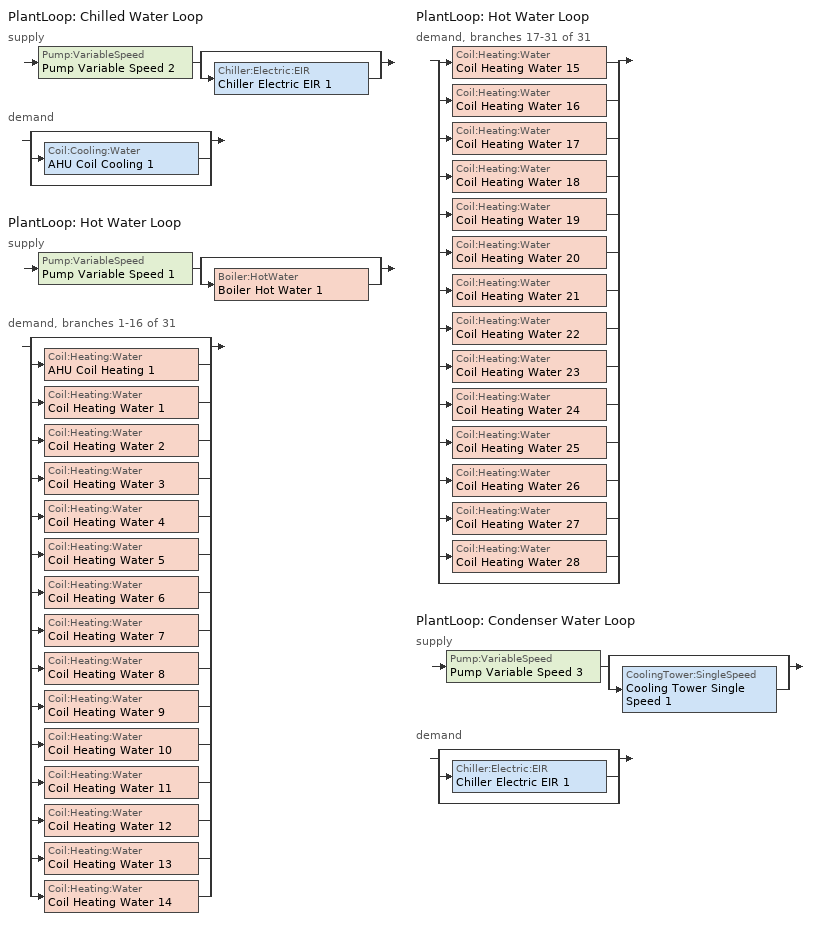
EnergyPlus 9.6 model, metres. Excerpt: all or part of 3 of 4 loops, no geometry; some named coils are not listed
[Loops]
PlantLoop 'Chilled Water Loop'
 supply: Pump:VariableSpeed 'Pump Variable Speed 2' > split
  | bypass
  | Chiller:Electric:EIR 'Chiller Electric EIR 1'
 demand: split
  | bypass
  | Coil:Cooling:Water 'AHU Coil Cooling 1'
  | bypass
PlantLoop 'Hot Water Loop'
 supply: Pump:VariableSpeed 'Pump Variable Speed 1' > split
  | bypass
  | Boiler:HotWater 'Boiler Hot Water 1'
 demand, branches 1-16 of 31: split
  | bypass
  | Coil:Heating:Water 'AHU Coil Heating 1'
  | Coil:Heating:Water 'Coil Heating Water 1'
  | Coil:Heating:Water 'Coil Heating Water 2'
  | Coil:Heating:Water 'Coil Heating Water 3'
  | Coil:Heating:Water 'Coil Heating Water 4'
  | Coil:Heating:Water 'Coil Heating Water 5'
  | Coil:Heating:Water 'Coil Heating Water 6'
  | Coil:Heating:Water 'Coil Heating Water 7'
  | Coil:Heating:Water 'Coil Heating Water 8'
  | Coil:Heating:Water 'Coil Heating Water 9'
  | Coil:Heating:Water 'Coil Heating Water 10'
  | Coil:Heating:Water 'Coil Heating Water 11'
  | Coil:Heating:Water 'Coil Heating Water 12'
  | Coil:Heating:Water 'Coil Heating Water 13'
  | Coil:Heating:Water 'Coil Heating Water 14'
PlantLoop 'Hot Water Loop'
 demand, branches 17-31 of 31: split
  | Coil:Heating:Water 'Coil Heating Water 15'
  | Coil:Heating:Water 'Coil Heating Water 16'
  | Coil:Heating:Water 'Coil Heating Water 17'
  | Coil:Heating:Water 'Coil Heating Water 18'
  | Coil:Heating:Water 'Coil Heating Water 19'
  | Coil:Heating:Water 'Coil Heating Water 20'
  | Coil:Heating:Water 'Coil Heating Water 21'
  | Coil:Heating:Water 'Coil Heating Water 22'
  | Coil:Heating:Water 'Coil Heating Water 23'
  | Coil:Heating:Water 'Coil Heating Water 24'
  | Coil:Heating:Water 'Coil Heating Water 25'
  | Coil:Heating:Water 'Coil Heating Water 26'
  | Coil:Heating:Water 'Coil Heating Water 27'
  | Coil:Heating:Water 'Coil Heating Water 28'
  | bypass
PlantLoop 'Condenser Water Loop'
 supply: Pump:VariableSpeed 'Pump Variable Speed 3' > split
  | bypass
  | CoolingTower:SingleSpeed 'Cooling Tower Single Speed 1'
 demand: split
  | bypass
  | Chiller:Electric:EIR 'Chiller Electric EIR 1'
  | bypass
[Coil:Heating:Water] Availability Schedule=Always On Discrete; U-Factor Times Area Value W/K=Autosize; Maximum Water Flow Rate m3/s=Autosize; Performance Input Method=UFactorTimesAreaAndDesignWaterFlowRate; Rated Capacity W=Autosize; Rated Inlet Water Temperature C=82.2; Rated Inlet Air Temperature C=16.6; Rated Outlet Water Temperature C=71.1; Rated Outlet Air Temperature C=32.2; Rated Ratio for Air and Water Convection=0.5
Coil Heating Water 1; Coil Heating Water 2; Coil Heating Water 3; Coil Heating Water 4; Coil Heating Water 5; Coil Heating Water 6; Coil Heating Water 7; Coil Heating Water 8; Coil Heating Water 9; Coil Heating Water 10; Coil Heating Water 11; Coil Heating Water 12; Coil Heating Water 13; Coil Heating Water 14; Coil Heating Water 15; Coil Heating Water 16; Coil Heating Water 17; Coil Heating Water 18; Coil Heating Water 19; Coil Heating Water 20; Coil Heating Water 21; Coil Heating Water 22; Coil Heating Water 23; Coil Heating Water 24; Coil Heating Water 25; Coil Heating Water 26; Coil Heating Water 27; Coil Heating Water 28
[SetpointManager:Scheduled] Control Variable=Temperature
Name | Schedule | Setpoint Node or NodeList
Setpoint Manager Scheduled Chilled Water Duck | Chilled_Water_Temperature | Node Chilled Water Deck Supply
Setpoint Manager Scheduled Hot Water Duck | Hot_Water_Temperature | Node Hot Water Deck Supply
[Chiller:Electric:EIR]
Chiller Electric EIR 1: Reference Capacity W=Autosize; Reference COP W/W=5.8; Reference Leaving Chilled Water Temperature C=6.67; Reference Entering Condenser Fluid Temperature C=29.4; Reference Chilled Water Flow Rate m3/s=Autosize; Reference Condenser Fluid Flow Rate m3/s=Autosize; Cooling Capacity Function of Temperature Curve=Curve Biquadratic 1; Electric Input to Cooling Output Ratio Function of Temperature Curve=Curve Biquadratic 2; Electric Input to Cooling Output Ratio Function of Part Load Ratio Curve=Curve Quadratic 1; Minimum Part Load Ratio=0.1; Maximum Part Load Ratio=1; Optimum Part Load Ratio=1; Minimum Unloading Ratio=0.2; Condenser Type=WaterCooled; Condenser Fan Power Ratio W/W=0; Fraction of Compressor Electric Consumption Rejected by Condenser=1; Leaving Chilled Water Lower Temperature Limit C=2; Chiller Flow Mode=NotModulated; Sizing Factor=1; Basin Heater Capacity W/K=0; Basin Heater Setpoint Temperature C=10; Condenser Heat Recovery Relative Capacity Fraction=1
[PlantEquipmentList]
Chilled Water Loop Cooling Equipment List: Chiller:Electric:EIR, Chiller Electric EIR 1
Hot Water Loop Heating Equipment List: Boiler:HotWater, Boiler Hot Water 1
Condenser Water Loop Cooling Equipment List: CoolingTower:SingleSpeed, Cooling Tower Single Speed 1
[PlantLoop] Fluid Type=Water; Load Distribution Scheme=Optimal; Plant Loop Demand Calculation Scheme=SingleSetpoint
Name | Plant Equipment Operation Scheme | Maximum Loop Temperature C | Minimum Loop Temperature C | Maximum Loop Flow Rate m3/s | Minimum Loop Flow Rate m3/s | Plant Loop Volume m3 | Maximum Loop Temperature | Minimum Loop Temperature | Maximum Loop Flow Rate | Minimum Loop Flow Rate | Plant Loop Volume
Chilled Water Loop | Chilled Water Loop Operation Schemes | 100 | 0 | Autosize | 0 | Autocalculate
Hot Water Loop | Hot Water Loop Operation Schemes |  |  |  |  |  | 100 | 0 | Autosize | 0 | Autocalculate
Condenser Water Loop | Condenser Water Loop Operation Schemes |  |  |  |  |  | 100 | 0 | Autosize | 0 | Autocalculate
[Sizing:Plant] Sizing Option=NonCoincident; Zone Timesteps in Averaging Window=1; Coincident Sizing Factor Mode=None
Name | Loop Type | Design Loop Exit Temperature C | Loop Design Temperature Difference deltaC | Design Loop Exit Temperature | Loop Design Temperature Difference
Chilled Water Loop | Cooling | 6 | 6.5
Hot Water Loop | Heating |  |  | 65 | 10
Condenser Water Loop | Condenser |  |  | 29.4 | 5.6
[Pump:VariableSpeed] Design Maximum Flow Rate m3/s=Autosize; Design Pump Head Pa=245000; Design Power Consumption W=Autosize; Fraction of Motor Inefficiencies to Fluid Stream=0; Coefficient 1 of the Part Load Performance Curve=0; Coefficient 2 of the Part Load Performance Curve=1; Coefficient 3 of the Part Load Performance Curve=0; Coefficient 4 of the Part Load Performance Curve=0; Pump Control Type=Intermittent; Skin Loss Radiative Fraction=0.5; Design Power Sizing Method=PowerPerFlowPerPressure; Design Minimum Flow Rate Fraction=0
Name | Motor Efficiency | Design Minimum Flow Rate m3/s | Design Electric Power per Unit Flow Rate W/(m3/s) | Design Shaft Power per Unit Flow Rate per Unit Head W/((m3/s)-Pa) | Design Minimum Flow Rate | Design Electric Power per Unit Flow Rate | Design Shaft Power per Unit Flow Rate per Unit Head
Pump Variable Speed 2 | 0.82 | 0 | 348701.1 | 1.28205
Pump Variable Speed 1 | 0.85 |  |  |  | 0 | 348701.1 | 1.28205
Pump Variable Speed 3 | 0.82 |  |  |  | 0 | 348701.1 | 1.28205
[PlantEquipmentOperationSchemes] Control Scheme Schedule Name 1=Always On Discrete
Name | Control Scheme Object Type 1 | Control Scheme Name 1
Chilled Water Loop Operation Schemes | PlantEquipmentOperation:CoolingLoad | Chilled Water Loop Cooling Operation Scheme
Hot Water Loop Operation Schemes | PlantEquipmentOperation:HeatingLoad | Hot Water Loop Heating Operation Scheme
Condenser Water Loop Operation Schemes | PlantEquipmentOperation:CoolingLoad | Condenser Water Loop Cooling Operation Scheme
[PlantEquipmentOperation:CoolingLoad] Load Range Lower Limit 1=0; Load Range Upper Limit 1=1000000000
Name | Range Equipment List Name 1
Chilled Water Loop Cooling Operation Scheme | Chilled Water Loop Cooling Equipment List
Condenser Water Loop Cooling Operation Scheme | Condenser Water Loop Cooling Equipment List
[Boiler:HotWater]
Boiler Hot Water 1: Fuel Type=NaturalGas; Nominal Capacity W=Autosize; Nominal Thermal Efficiency=0.82; Efficiency Curve Temperature Evaluation Variable=LeavingBoiler; Normalized Boiler Efficiency Curve=Boiler Efficiency; Design Water Flow Rate m3/s=Autosize; Minimum Part Load Ratio=0; Maximum Part Load Ratio=1; Optimum Part Load Ratio=1; Water Outlet Upper Temperature Limit C=99; Boiler Flow Mode=NotModulated; Parasitic Electric Load W=0; Sizing Factor=1
[PlantEquipmentOperation:HeatingLoad]
Hot Water Loop Heating Operation Scheme: Load Range Lower Limit 1=0; Load Range Upper Limit 1=1000000000; Range Equipment List Name 1=Hot Water Loop Heating Equipment List
[CoolingTower:SingleSpeed]
Cooling Tower Single Speed 1: Design Water Flow Rate m3/s=Autosize; Design Air Flow Rate m3/s=Autosize; Design Fan Power W=Autosize; Design U-Factor Times Area Value W/K=Autosize; Free Convection Regime Air Flow Rate m3/s=Autosize; Free Convection Regime Air Flow Rate Sizing Factor=0.1; Free Convection Regime U-Factor Times Area Value W/K=Autosize; Free Convection U-Factor Times Area Value Sizing Factor=0.1; Performance Input Method=UFactorTimesAreaAndDesignWaterFlowRate; Heat Rejection Capacity and Nominal Capacity Sizing Ratio=1.25; Nominal Capacity W=850000; Free Convection Capacity W=0; Free Convection Nominal Capacity Sizing Factor=0.1; Design Inlet Air Dry-Bulb Temperature C=25.6; Design Inlet Air Wet-Bulb Temperature C=25.6; Design Approach Temperature deltaC=Autosize; Design Range Temperature deltaC=Autosize; Basin Heater Capacity W/K=0; Basin Heater Setpoint Temperature C=2; Evaporation Loss Mode=LossFactor; Evaporation Loss Factor percent/K=0.2; Drift Loss Percent percent=0.008; Blowdown Calculation Mode=ConcentrationRatio; Blowdown Concentration Ratio=3; Capacity Control=FanCycling; Number of Cells=1; Cell Control=MinimalCell; Cell Minimum  Water Flow Rate Fraction=0.33; Cell Maximum Water Flow Rate Fraction=2.5; Sizing Factor=1
[SetpointManager:FollowOutdoorAirTemperature]
Setpoint Manager Follow Outdoor Air Temperature 1: Control Variable=Temperature; Reference Temperature Type=OutdoorAirWetBulb; Offset Temperature Difference=1.5; Maximum Setpoint Temperature=80; Minimum Setpoint Temperature=6; Setpoint Node or NodeList=Node Condenser Water Deck Supply
[Schedule:Day:Interval]
Chilled_Water_Temperature_Default; Chilled_Water_Temperature_Summer_Design_Day; Chilled_Water_Temperature_Winter_Design_Day: No, 24:00, 6
Hot_Water_Temperature_Default; Hot_Water_Temperature_Summer_Design_Day; Hot_Water_Temperature_Winter_Design_Day: No, 24:00, 65
[Schedule:Week:Daily]
Chilled_Water_Temperature Week Rule - Jan1-Dec31: Chilled_Water_Temperature_Default, Chilled_Water_Temperature_Default, Chilled_Water_Temperature_Default, Chilled_Water_Temperature_Default, Chilled_Water_Temperature_Default, Chilled_Water_Temperature_Default, Chilled_Water_Temperature_Default, Chilled_Water_Temperature_Default, Chilled_Water_Temperature_Summer_Design_Day, Chilled_Water_Temperature_Winter_Design_Day, Chilled_Water_Temperature_Default, Chilled_Water_Temperature_Default
Hot_Water_Temperature Week Rule - Jan1-Dec31: Hot_Water_Temperature_Default, Hot_Water_Temperature_Default, Hot_Water_Temperature_Default, Hot_Water_Temperature_Default, Hot_Water_Temperature_Default, Hot_Water_Temperature_Default, Hot_Water_Temperature_Default, Hot_Water_Temperature_Default, Hot_Water_Temperature_Summer_Design_Day, Hot_Water_Temperature_Winter_Design_Day, Hot_Water_Temperature_Default, Hot_Water_Temperature_Default
[Schedule:Year]
Chilled_Water_Temperature: Chilled_Water_Temperature Week Rule - Jan1-Dec31, 1, 1, 12, 31
Hot_Water_Temperature: Hot_Water_Temperature Week Rule - Jan1-Dec31, 1, 1, 12, 31
[Schedule:Constant]
Always On Discrete: Hourly Value=1
[Curve:Biquadratic]
Name | Coefficient1 Constant | Coefficient2 x | Coefficient3 x**2 | Coefficient4 y | Coefficient5 y**2 | Coefficient6 x*y | Minimum Value of x | Maximum Value of x | Minimum Value of y | Maximum Value of y | Input Unit Type for X | Input Unit Type for Y | Output Unit Type
Curve Biquadratic 1 | 0.258 | 0.0389 | -0.000217 | 0.0469 | -0.000943 | -0.000343 | 5 | 10 | 24 | 35
Curve Biquadratic 2 | 0.934 | -0.0582 | 0.0045 | 0.00243 | 0.000486 | -0.00122 | 5 | 10 | 24 | 35
Boiler Efficiency | 1 | 0 | 0 | 0 | 0 | 0 | 0 | 1 | 0 | 1 | Dimensionless | Dimensionless | Dimensionless
[Curve:Quadratic]
Curve Quadratic 1: Coefficient1 Constant=0.222903; Coefficient2 x=0.313387; Coefficient3 x**2=0.46371; Minimum Value of x=0; Maximum Value of x=1
